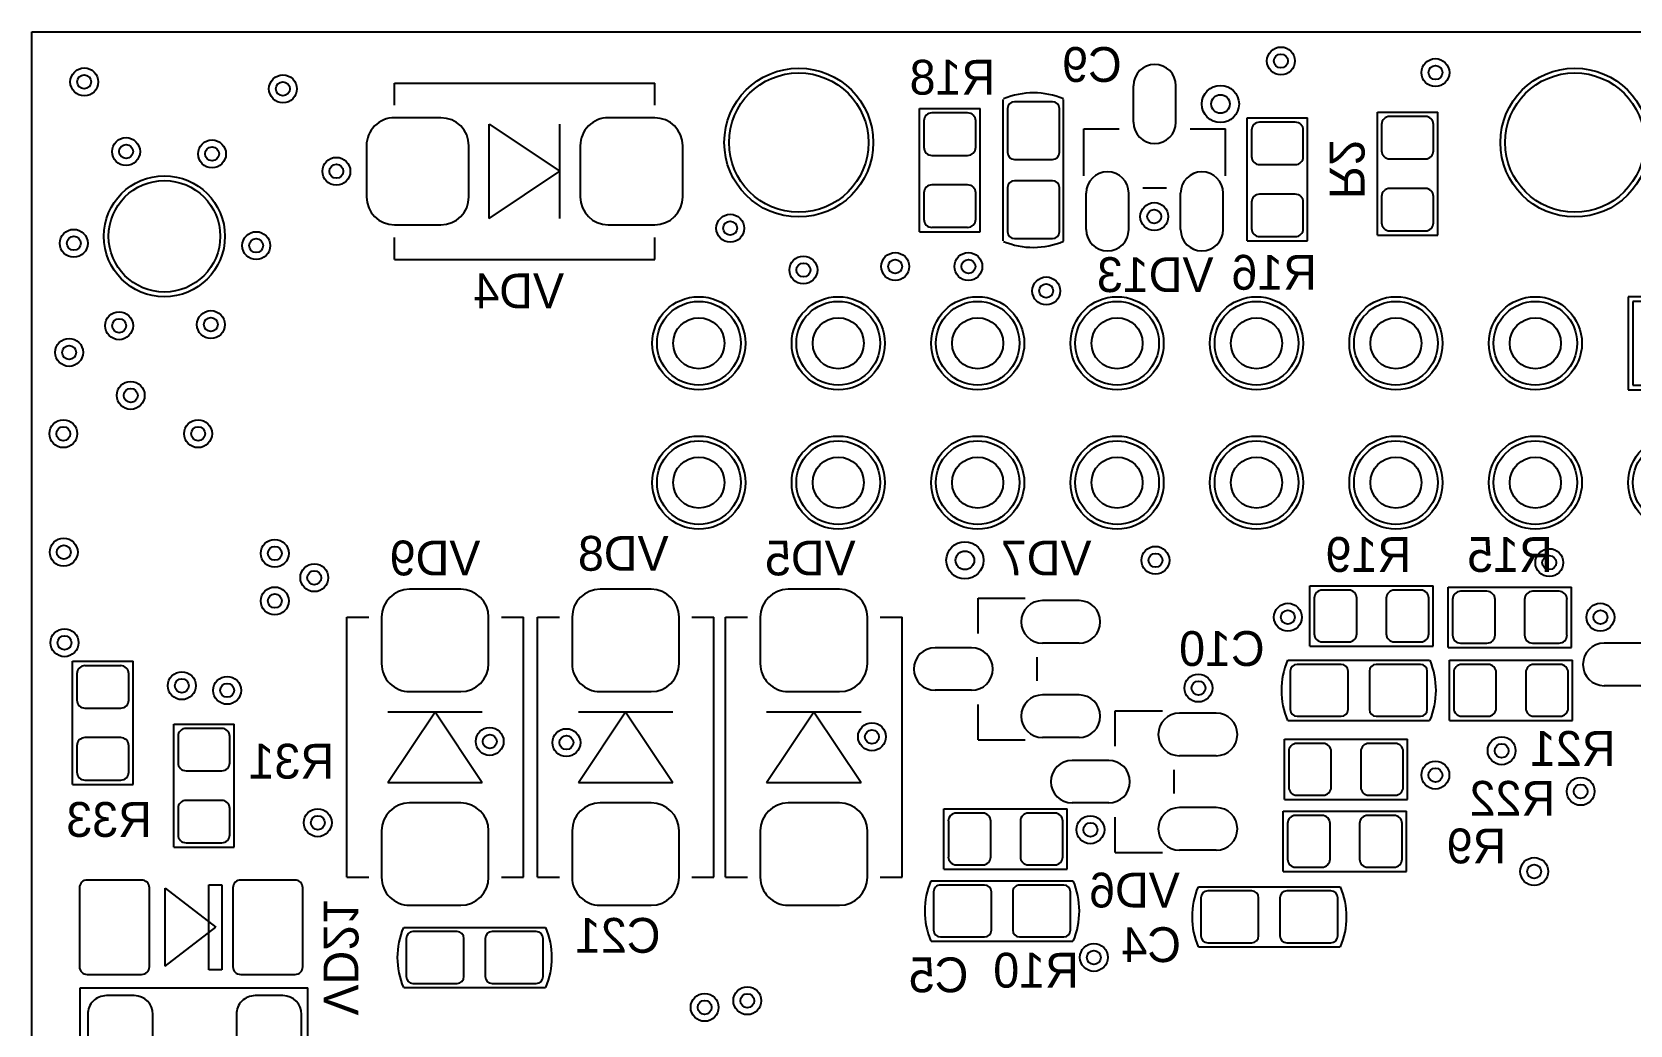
# Model space of a CAD drawing. Header units: millimetres. Extents: x 50.8 to 111.8, y 76.2 to 119.2.
# Drawn here: x 50.8 to 85.19, y 97.82 to 119.2 of the extents above; entities that cross this region are included whole.
import ezdxf

# ---------------------------------------------------------------- set-up
doc = ezdxf.new("R2010")
doc.units = ezdxf.units.MM
for name, color, linetype in [('BottomOverlay', 54, 'Continuous'), ('BottomSolder', 6, 'Continuous'), ('KeepOutLayer', 6, 'Continuous'), ('MultiLayer', 9, 'Continuous')]:
    doc.layers.add(name, color=color, linetype=linetype)

# ---------------------------------------------------------------- blocks, each defined once
blk = doc.blocks.new('CC0603_3M_B_6')
at = {"layer": 'BottomOverlay'}
for p, q in [((-1.524, 0.648), (1.524, 0.648)), ((-1.526, -0.65), (1.524, -0.65))]:
    blk.add_line(p, q, dxfattribs=at)
for centre, start, end in [((0.013, 0), 157.3, 202.8), ((-0.013, 0), 337.2, 22.7)]:
    blk.add_arc(centre, 1.676, start, end, dxfattribs=at)
at = {"layer": 'BottomSolder'}
for p, q in [((-1.473, 0.411), (-1.473, -0.411)), ((-0.376, 0.559), (-1.326, 0.559)), ((-0.229, -0.411), (-0.229, 0.411)), ((0.229, 0.411), (0.229, -0.411)), ((1.326, 0.559), (0.376, 0.559)), ((1.473, -0.411), (1.473, 0.411)), ((-1.326, -0.559), (-0.376, -0.559)), ((0.376, -0.559), (1.326, -0.559))]:
    blk.add_line(p, q, dxfattribs=at)
for centre in [(-0.851, 0), (0.851, 0)]:
    blk.add_circle(centre, 0, dxfattribs=at)
for centre, start, end in [((-1.326, 0.411), 90, 180), ((-0.376, 0.411), 0, 90), ((0.376, 0.411), 90, 180), ((1.326, 0.411), 0, 90), ((-1.326, -0.411), 180, 270), ((-0.376, -0.411), 270, 0), ((0.376, -0.411), 180, 270), ((1.326, -0.411), 270, 0)]:
    blk.add_arc(centre, 0.147, start, end, dxfattribs=at)
blk = doc.blocks.new('CC0603_3M_B_7')
at = {"layer": 'BottomOverlay'}
for p, q in [((1.524, 0.648), (-1.524, 0.648)), ((1.524, -0.65), (-1.526, -0.65))]:
    blk.add_line(p, q, dxfattribs=at)
for centre, start, end in [((0.013, 0), 157.3, 202.8), ((-0.013, 0), 337.2, 22.7)]:
    blk.add_arc(centre, 1.676, start, end, dxfattribs=at)
at = {"layer": 'BottomSolder'}
for p, q in [((-1.473, 0.411), (-1.473, -0.411)), ((-0.376, 0.559), (-1.326, 0.559)), ((-0.229, -0.411), (-0.229, 0.411)), ((0.229, 0.411), (0.229, -0.411)), ((1.326, 0.559), (0.376, 0.559)), ((1.473, -0.411), (1.473, 0.411)), ((-1.326, -0.559), (-0.376, -0.559)), ((0.376, -0.559), (1.326, -0.559))]:
    blk.add_line(p, q, dxfattribs=at)
for centre in [(-0.851, 0), (0.851, 0)]:
    blk.add_circle(centre, 0, dxfattribs=at)
for centre, start, end in [((-1.326, 0.411), 90, 180), ((-0.376, 0.411), 0, 90), ((0.376, 0.411), 90, 180), ((1.326, 0.411), 0, 90), ((-1.326, -0.411), 180, 270), ((-0.376, -0.411), 270, 0), ((0.376, -0.411), 180, 270), ((1.326, -0.411), 270, 0)]:
    blk.add_arc(centre, 0.147, start, end, dxfattribs=at)
blk = doc.blocks.new('CC0603_3M_B_11')
at = {"layer": 'BottomOverlay'}
for p, q in [((-1.524, 0.648), (1.524, 0.648)), ((-1.526, -0.65), (1.524, -0.65))]:
    blk.add_line(p, q, dxfattribs=at)
for centre, start, end in [((0.013, 0), 157.3, 202.8), ((-0.013, 0), 337.2, 22.7)]:
    blk.add_arc(centre, 1.676, start, end, dxfattribs=at)
at = {"layer": 'BottomSolder'}
for p, q in [((-1.473, 0.411), (-1.473, -0.411)), ((-0.376, 0.559), (-1.326, 0.559)), ((-0.229, -0.411), (-0.229, 0.411)), ((0.229, 0.411), (0.229, -0.411)), ((1.326, 0.559), (0.376, 0.559)), ((1.473, -0.411), (1.473, 0.411)), ((-1.326, -0.559), (-0.376, -0.559)), ((0.376, -0.559), (1.326, -0.559))]:
    blk.add_line(p, q, dxfattribs=at)
for centre in [(-0.851, 0), (0.851, 0)]:
    blk.add_circle(centre, 0, dxfattribs=at)
for centre, start, end in [((-1.326, 0.411), 90, 180), ((-0.376, 0.411), 0, 90), ((0.376, 0.411), 90, 180), ((1.326, 0.411), 0, 90), ((-1.326, -0.411), 180, 270), ((-0.376, -0.411), 270, 0), ((0.376, -0.411), 180, 270), ((1.326, -0.411), 270, 0)]:
    blk.add_arc(centre, 0.147, start, end, dxfattribs=at)
blk = doc.blocks.new('CC0603_3M_B_22')
at = {"layer": 'BottomOverlay'}
for p, q in [((-1.524, 0.648), (1.524, 0.648)), ((-1.526, -0.65), (1.524, -0.65))]:
    blk.add_line(p, q, dxfattribs=at)
for centre, start, end in [((0.013, 0), 157.3, 202.8), ((-0.013, 0), 337.2, 22.7)]:
    blk.add_arc(centre, 1.676, start, end, dxfattribs=at)
at = {"layer": 'BottomSolder'}
for p, q in [((-1.473, 0.411), (-1.473, -0.411)), ((-0.376, 0.559), (-1.326, 0.559)), ((-0.229, -0.411), (-0.229, 0.411)), ((0.229, 0.411), (0.229, -0.411)), ((1.326, 0.559), (0.376, 0.559)), ((1.473, -0.411), (1.473, 0.411)), ((-1.326, -0.559), (-0.376, -0.559)), ((0.376, -0.559), (1.326, -0.559))]:
    blk.add_line(p, q, dxfattribs=at)
for centre in [(-0.851, 0), (0.851, 0)]:
    blk.add_circle(centre, 0, dxfattribs=at)
for centre, start, end in [((-1.326, 0.411), 90, 180), ((-0.376, 0.411), 0, 90), ((0.376, 0.411), 90, 180), ((1.326, 0.411), 0, 90), ((-1.326, -0.411), 180, 270), ((-0.376, -0.411), 270, 0), ((0.376, -0.411), 180, 270), ((1.326, -0.411), 270, 0)]:
    blk.add_arc(centre, 0.147, start, end, dxfattribs=at)
blk = doc.blocks.new('RC0603_3M_B_48')
at = {"layer": 'BottomOverlay'}
for p, q in [((-1.325, 0.65), (1.325, 0.65)), ((-1.325, 0.65), (-1.325, -0.65)), ((1.325, 0.65), (1.325, -0.65)), ((-1.325, -0.65), (1.325, -0.65))]:
    blk.add_line(p, q, dxfattribs=at)
at = {"layer": 'BottomSolder'}
for p, q in [((-1.231, 0.384), (-1.231, -0.384)), ((-0.491, 0.557), (-1.059, 0.557)), ((-0.318, -0.384), (-0.318, 0.384)), ((0.318, 0.384), (0.318, -0.384)), ((1.059, 0.557), (0.491, 0.557)), ((1.231, -0.384), (1.231, 0.384)), ((-1.059, -0.557), (-0.491, -0.557)), ((0.491, -0.557), (1.059, -0.557))]:
    blk.add_line(p, q, dxfattribs=at)
for centre in [(-0.775, 0), (0.775, 0)]:
    blk.add_circle(centre, 0, dxfattribs=at)
for centre, start, end in [((-1.059, 0.384), 90, 180), ((-0.491, 0.384), 0, 90), ((0.491, 0.384), 90, 180), ((1.059, 0.384), 0, 90), ((-1.059, -0.384), 180, 270), ((-0.491, -0.384), 270, 0), ((0.491, -0.384), 180, 270), ((1.059, -0.384), 270, 0)]:
    blk.add_arc(centre, 0.173, start, end, dxfattribs=at)
blk = doc.blocks.new('RC0603_3M_B_55')
at = {"layer": 'BottomOverlay'}
for p, q in [((-1.325, 0.65), (1.325, 0.65)), ((-1.325, -0.65), (-1.325, 0.65)), ((1.325, -0.65), (1.325, 0.65)), ((-1.325, -0.65), (1.325, -0.65))]:
    blk.add_line(p, q, dxfattribs=at)
at = {"layer": 'BottomSolder'}
for p, q in [((-1.231, 0.384), (-1.231, -0.384)), ((-0.491, 0.557), (-1.059, 0.557)), ((-0.318, -0.384), (-0.318, 0.384)), ((0.318, 0.384), (0.318, -0.384)), ((1.059, 0.557), (0.491, 0.557)), ((1.231, -0.384), (1.231, 0.384)), ((-1.059, -0.557), (-0.491, -0.557)), ((0.491, -0.557), (1.059, -0.557))]:
    blk.add_line(p, q, dxfattribs=at)
for centre in [(-0.775, 0), (0.775, 0)]:
    blk.add_circle(centre, 0, dxfattribs=at)
for centre, start, end in [((-1.059, 0.384), 90, 180), ((-0.491, 0.384), 0, 90), ((0.491, 0.384), 90, 180), ((1.059, 0.384), 0, 90), ((-1.059, -0.384), 180, 270), ((-0.491, -0.384), 270, 0), ((0.491, -0.384), 180, 270), ((1.059, -0.384), 270, 0)]:
    blk.add_arc(centre, 0.173, start, end, dxfattribs=at)
blk = doc.blocks.new('RC0603_3M_B_56')
at = {"layer": 'BottomOverlay'}
for p, q in [((-1.325, 0.65), (1.325, 0.65)), ((-1.325, -0.65), (-1.325, 0.65)), ((1.325, -0.65), (1.325, 0.65)), ((-1.325, -0.65), (1.325, -0.65))]:
    blk.add_line(p, q, dxfattribs=at)
at = {"layer": 'BottomSolder'}
for p, q in [((-1.231, 0.384), (-1.231, -0.384)), ((-0.491, 0.557), (-1.059, 0.557)), ((-0.318, -0.384), (-0.318, 0.384)), ((0.318, 0.384), (0.318, -0.384)), ((1.059, 0.557), (0.491, 0.557)), ((1.231, -0.384), (1.231, 0.384)), ((-1.059, -0.557), (-0.491, -0.557)), ((0.491, -0.557), (1.059, -0.557))]:
    blk.add_line(p, q, dxfattribs=at)
for centre in [(-0.775, 0), (0.775, 0)]:
    blk.add_circle(centre, 0, dxfattribs=at)
for centre, start, end in [((-1.059, 0.384), 90, 180), ((-0.491, 0.384), 0, 90), ((0.491, 0.384), 90, 180), ((1.059, 0.384), 0, 90), ((-1.059, -0.384), 180, 270), ((-0.491, -0.384), 270, 0), ((0.491, -0.384), 180, 270), ((1.059, -0.384), 270, 0)]:
    blk.add_arc(centre, 0.173, start, end, dxfattribs=at)
blk = doc.blocks.new('RC0603_3M_B_61')
at = {"layer": 'BottomOverlay'}
for p, q in [((1.325, 0.65), (-1.325, 0.65)), ((-1.325, 0.65), (-1.325, -0.65)), ((1.325, 0.65), (1.325, -0.65)), ((1.325, -0.65), (-1.325, -0.65))]:
    blk.add_line(p, q, dxfattribs=at)
at = {"layer": 'BottomSolder'}
for p, q in [((-1.231, 0.384), (-1.231, -0.384)), ((-0.491, 0.557), (-1.059, 0.557)), ((-0.318, -0.384), (-0.318, 0.384)), ((0.318, 0.384), (0.318, -0.384)), ((1.059, 0.557), (0.491, 0.557)), ((1.231, -0.384), (1.231, 0.384)), ((-1.059, -0.557), (-0.491, -0.557)), ((0.491, -0.557), (1.059, -0.557))]:
    blk.add_line(p, q, dxfattribs=at)
for centre in [(-0.775, 0), (0.775, 0)]:
    blk.add_circle(centre, 0, dxfattribs=at)
for centre, start, end in [((-1.059, 0.384), 90, 180), ((-0.491, 0.384), 0, 90), ((0.491, 0.384), 90, 180), ((1.059, 0.384), 0, 90), ((-1.059, -0.384), 180, 270), ((-0.491, -0.384), 270, 0), ((0.491, -0.384), 180, 270), ((1.059, -0.384), 270, 0)]:
    blk.add_arc(centre, 0.173, start, end, dxfattribs=at)
blk = doc.blocks.new('RC0603_3M_B_62')
at = {"layer": 'BottomOverlay'}
for p, q in [((1.325, 0.65), (-1.325, 0.65)), ((-1.325, -0.65), (-1.325, 0.65)), ((1.325, -0.65), (1.325, 0.65)), ((1.325, -0.65), (-1.325, -0.65))]:
    blk.add_line(p, q, dxfattribs=at)
at = {"layer": 'BottomSolder'}
for p, q in [((-1.231, 0.384), (-1.231, -0.384)), ((-0.491, 0.557), (-1.059, 0.557)), ((-0.318, -0.384), (-0.318, 0.384)), ((0.318, 0.384), (0.318, -0.384)), ((1.059, 0.557), (0.491, 0.557)), ((1.231, -0.384), (1.231, 0.384)), ((-1.059, -0.557), (-0.491, -0.557)), ((0.491, -0.557), (1.059, -0.557))]:
    blk.add_line(p, q, dxfattribs=at)
for centre in [(-0.775, 0), (0.775, 0)]:
    blk.add_circle(centre, 0, dxfattribs=at)
for centre, start, end in [((-1.059, 0.384), 90, 180), ((-0.491, 0.384), 0, 90), ((0.491, 0.384), 90, 180), ((1.059, 0.384), 0, 90), ((-1.059, -0.384), 180, 270), ((-0.491, -0.384), 270, 0), ((0.491, -0.384), 180, 270), ((1.059, -0.384), 270, 0)]:
    blk.add_arc(centre, 0.173, start, end, dxfattribs=at)
blk = doc.blocks.new('RC0603_3M_B_64')
at = {"layer": 'BottomOverlay'}
for p, q in [((1.325, 0.65), (-1.325, 0.65)), ((-1.325, -0.65), (-1.325, 0.65)), ((1.325, -0.65), (1.325, 0.65)), ((1.325, -0.65), (-1.325, -0.65))]:
    blk.add_line(p, q, dxfattribs=at)
at = {"layer": 'BottomSolder'}
for p, q in [((-1.231, 0.384), (-1.231, -0.384)), ((-0.491, 0.557), (-1.059, 0.557)), ((-0.318, -0.384), (-0.318, 0.384)), ((0.318, 0.384), (0.318, -0.384)), ((1.059, 0.557), (0.491, 0.557)), ((1.231, -0.384), (1.231, 0.384)), ((-1.059, -0.557), (-0.491, -0.557)), ((0.491, -0.557), (1.059, -0.557))]:
    blk.add_line(p, q, dxfattribs=at)
for centre in [(-0.775, 0), (0.775, 0)]:
    blk.add_circle(centre, 0, dxfattribs=at)
for centre, start, end in [((-1.059, 0.384), 90, 180), ((-0.491, 0.384), 0, 90), ((0.491, 0.384), 90, 180), ((1.059, 0.384), 0, 90), ((-1.059, -0.384), 180, 270), ((-0.491, -0.384), 270, 0), ((0.491, -0.384), 180, 270), ((1.059, -0.384), 270, 0)]:
    blk.add_arc(centre, 0.173, start, end, dxfattribs=at)
blk = doc.blocks.new('RC0603_3M_B_65')
at = {"layer": 'BottomOverlay'}
for p, q in [((1.325, 0.65), (-1.325, 0.65)), ((-1.325, 0.65), (-1.325, -0.65)), ((1.325, 0.65), (1.325, -0.65)), ((1.325, -0.65), (-1.325, -0.65))]:
    blk.add_line(p, q, dxfattribs=at)
at = {"layer": 'BottomSolder'}
for p, q in [((-1.231, 0.384), (-1.231, -0.384)), ((-0.491, 0.557), (-1.059, 0.557)), ((-0.318, -0.384), (-0.318, 0.384)), ((0.318, 0.384), (0.318, -0.384)), ((1.059, 0.557), (0.491, 0.557)), ((1.231, -0.384), (1.231, 0.384)), ((-1.059, -0.557), (-0.491, -0.557)), ((0.491, -0.557), (1.059, -0.557))]:
    blk.add_line(p, q, dxfattribs=at)
for centre in [(-0.775, 0), (0.775, 0)]:
    blk.add_circle(centre, 0, dxfattribs=at)
for centre, start, end in [((-1.059, 0.384), 90, 180), ((-0.491, 0.384), 0, 90), ((0.491, 0.384), 90, 180), ((1.059, 0.384), 0, 90), ((-1.059, -0.384), 180, 270), ((-0.491, -0.384), 270, 0), ((0.491, -0.384), 180, 270), ((1.059, -0.384), 270, 0)]:
    blk.add_arc(centre, 0.173, start, end, dxfattribs=at)
blk = doc.blocks.new('RC0603_3M_B_67')
at = {"layer": 'BottomOverlay'}
for p, q in [((-1.325, 0.65), (1.325, 0.65)), ((-1.325, -0.65), (-1.325, 0.65)), ((1.325, -0.65), (1.325, 0.65)), ((-1.325, -0.65), (1.325, -0.65))]:
    blk.add_line(p, q, dxfattribs=at)
at = {"layer": 'BottomSolder'}
for p, q in [((-1.231, 0.384), (-1.231, -0.384)), ((-0.491, 0.557), (-1.059, 0.557)), ((-0.318, -0.384), (-0.318, 0.384)), ((0.318, 0.384), (0.318, -0.384)), ((1.059, 0.557), (0.491, 0.557)), ((1.231, -0.384), (1.231, 0.384)), ((-1.059, -0.557), (-0.491, -0.557)), ((0.491, -0.557), (1.059, -0.557))]:
    blk.add_line(p, q, dxfattribs=at)
for centre in [(-0.775, 0), (0.775, 0)]:
    blk.add_circle(centre, 0, dxfattribs=at)
for centre, start, end in [((-1.059, 0.384), 90, 180), ((-0.491, 0.384), 0, 90), ((0.491, 0.384), 90, 180), ((1.059, 0.384), 0, 90), ((-1.059, -0.384), 180, 270), ((-0.491, -0.384), 270, 0), ((0.491, -0.384), 180, 270), ((1.059, -0.384), 270, 0)]:
    blk.add_arc(centre, 0.173, start, end, dxfattribs=at)
blk = doc.blocks.new('RC0603_3M_B_68')
at = {"layer": 'BottomOverlay'}
for p, q in [((1.325, 0.65), (-1.325, 0.65)), ((-1.325, 0.65), (-1.325, -0.65)), ((1.325, 0.65), (1.325, -0.65)), ((1.325, -0.65), (-1.325, -0.65))]:
    blk.add_line(p, q, dxfattribs=at)
at = {"layer": 'BottomSolder'}
for p, q in [((-1.231, 0.384), (-1.231, -0.384)), ((-0.491, 0.557), (-1.059, 0.557)), ((-0.318, -0.384), (-0.318, 0.384)), ((0.318, 0.384), (0.318, -0.384)), ((1.059, 0.557), (0.491, 0.557)), ((1.231, -0.384), (1.231, 0.384)), ((-1.059, -0.557), (-0.491, -0.557)), ((0.491, -0.557), (1.059, -0.557))]:
    blk.add_line(p, q, dxfattribs=at)
for centre in [(-0.775, 0), (0.775, 0)]:
    blk.add_circle(centre, 0, dxfattribs=at)
for centre, start, end in [((-1.059, 0.384), 90, 180), ((-0.491, 0.384), 0, 90), ((0.491, 0.384), 90, 180), ((1.059, 0.384), 0, 90), ((-1.059, -0.384), 180, 270), ((-0.491, -0.384), 270, 0), ((0.491, -0.384), 180, 270), ((1.059, -0.384), 270, 0)]:
    blk.add_arc(centre, 0.173, start, end, dxfattribs=at)
blk = doc.blocks.new('RC0603_3M_B_73')
at = {"layer": 'BottomOverlay'}
for p, q in [((1.325, 0.65), (-1.325, 0.65)), ((-1.325, -0.65), (-1.325, 0.65)), ((1.325, -0.65), (1.325, 0.65)), ((1.325, -0.65), (-1.325, -0.65))]:
    blk.add_line(p, q, dxfattribs=at)
at = {"layer": 'BottomSolder'}
for p, q in [((-1.231, 0.384), (-1.231, -0.384)), ((-0.491, 0.557), (-1.059, 0.557)), ((-0.318, -0.384), (-0.318, 0.384)), ((0.318, 0.384), (0.318, -0.384)), ((1.059, 0.557), (0.491, 0.557)), ((1.231, -0.384), (1.231, 0.384)), ((-1.059, -0.557), (-0.491, -0.557)), ((0.491, -0.557), (1.059, -0.557))]:
    blk.add_line(p, q, dxfattribs=at)
for centre in [(-0.775, 0), (0.775, 0)]:
    blk.add_circle(centre, 0, dxfattribs=at)
for centre, start, end in [((-1.059, 0.384), 90, 180), ((-0.491, 0.384), 0, 90), ((0.491, 0.384), 90, 180), ((1.059, 0.384), 0, 90), ((-1.059, -0.384), 180, 270), ((-0.491, -0.384), 270, 0), ((0.491, -0.384), 180, 270), ((1.059, -0.384), 270, 0)]:
    blk.add_arc(centre, 0.173, start, end, dxfattribs=at)
blk = doc.blocks.new('RC0603_3M_B_75')
at = {"layer": 'BottomOverlay'}
for p, q in [((1.325, 0.65), (-1.325, 0.65)), ((-1.325, -0.65), (-1.325, 0.65)), ((1.325, -0.65), (1.325, 0.65)), ((1.325, -0.65), (-1.325, -0.65))]:
    blk.add_line(p, q, dxfattribs=at)
at = {"layer": 'BottomSolder'}
for p, q in [((-1.231, 0.384), (-1.231, -0.384)), ((-0.491, 0.557), (-1.059, 0.557)), ((-0.318, -0.384), (-0.318, 0.384)), ((0.318, 0.384), (0.318, -0.384)), ((1.059, 0.557), (0.491, 0.557)), ((1.231, -0.384), (1.231, 0.384)), ((-1.059, -0.557), (-0.491, -0.557)), ((0.491, -0.557), (1.059, -0.557))]:
    blk.add_line(p, q, dxfattribs=at)
for centre in [(-0.775, 0), (0.775, 0)]:
    blk.add_circle(centre, 0, dxfattribs=at)
for centre, start, end in [((-1.059, 0.384), 90, 180), ((-0.491, 0.384), 0, 90), ((0.491, 0.384), 90, 180), ((1.059, 0.384), 0, 90), ((-1.059, -0.384), 180, 270), ((-0.491, -0.384), 270, 0), ((0.491, -0.384), 180, 270), ((1.059, -0.384), 270, 0)]:
    blk.add_arc(centre, 0.173, start, end, dxfattribs=at)
blk = doc.blocks.new('RC1206_2M_B_76')
at = {"layer": 'BottomOverlay'}
for p, q in [((-0.838, 1.219), (-0.838, -1.219)), ((4.064, 1.219), (-0.838, 1.219)), ((4.064, 1.219), (4.064, -1.219)), ((4.064, -1.219), (-0.838, -1.219))]:
    blk.add_line(p, q, dxfattribs=at)
at = {"layer": 'BottomSolder'}
for p, q in [((0.3, 1.052), (-0.3, 1.052)), ((3.5, 1.052), (2.9, 1.052)), ((-0.702, 0.65), (-0.702, -0.65)), ((0.702, -0.65), (0.702, 0.65)), ((2.499, 0.65), (2.499, -0.65)), ((3.902, -0.65), (3.902, 0.65)), ((-0.3, -1.052), (0.3, -1.052)), ((2.9, -1.052), (3.5, -1.052))]:
    blk.add_line(p, q, dxfattribs=at)
for centre in [(0, 0), (3.2, 0)]:
    blk.add_circle(centre, 0, dxfattribs=at)
for centre, start, end in [((-0.3, 0.65), 90, 180), ((0.3, 0.65), 0, 90), ((2.9, 0.65), 90, 180), ((3.5, 0.65), 0, 90), ((-0.3, -0.65), 180, 270), ((0.3, -0.65), 270, 0), ((2.9, -0.65), 180, 270), ((3.5, -0.65), 270, 0)]:
    blk.add_arc(centre, 0.402, start, end, dxfattribs=at)
blk = doc.blocks.new('SMB_B_91')
at = {"layer": 'BottomOverlay'}
for p, q in [((2.8, 1.9), (-2.8, 1.9)), ((-2.8, 1.9), (-2.8, 1.425)), ((2.8, 1.9), (2.8, 1.425)), ((0.762, 1.016), (-0.762, 0)), ((-0.762, 1.016), (-0.762, -1.016)), ((0.762, 1.016), (0.762, -1.016)), ((0.762, -1.016), (-0.762, 0)), ((-2.8, -1.425), (-2.8, -1.9)), ((2.8, -1.425), (2.8, -1.9)), ((2.8, -1.9), (-2.8, -1.9))]:
    blk.add_line(p, q, dxfattribs=at)
at = {"layer": 'BottomSolder'}
for p, q in [((-1.8, 1.152), (-2.8, 1.152)), ((2.8, 1.152), (1.8, 1.152)), ((-3.402, 0.55), (-3.402, -0.55)), ((-1.198, -0.55), (-1.198, 0.55)), ((1.198, 0.55), (1.198, -0.55)), ((3.402, -0.55), (3.402, 0.55)), ((-2.8, -1.152), (-1.8, -1.152)), ((1.8, -1.152), (2.8, -1.152))]:
    blk.add_line(p, q, dxfattribs=at)
for centre in [(-2.3, 0), (2.3, 0)]:
    blk.add_circle(centre, 0, dxfattribs=at)
for centre, start, end in [((-2.8, 0.55), 90, 180), ((-1.8, 0.55), 0, 90), ((1.8, 0.55), 90, 180), ((2.8, 0.55), 0, 90), ((-2.8, -0.55), 180, 270), ((-1.8, -0.55), 270, 0), ((1.8, -0.55), 180, 270), ((2.8, -0.55), 270, 0)]:
    blk.add_arc(centre, 0.602, start, end, dxfattribs=at)
blk = doc.blocks.new('SMB_B_92')
at = {"layer": 'BottomOverlay'}
for p, q in [((2.8, 1.9), (-2.8, 1.9)), ((-2.8, 1.425), (-2.8, 1.9)), ((2.8, 1.425), (2.8, 1.9)), ((-0.762, 0), (0.762, 1.016)), ((-0.762, -1.016), (-0.762, 1.016)), ((0.762, -1.016), (0.762, 1.016)), ((0.762, -1.016), (-0.762, 0)), ((-2.8, -1.9), (-2.8, -1.425)), ((2.8, -1.9), (2.8, -1.425)), ((2.8, -1.9), (-2.8, -1.9))]:
    blk.add_line(p, q, dxfattribs=at)
at = {"layer": 'BottomSolder'}
for p, q in [((-1.8, 1.152), (-2.8, 1.152)), ((2.8, 1.152), (1.8, 1.152)), ((-3.402, 0.55), (-3.402, -0.55)), ((-1.198, -0.55), (-1.198, 0.55)), ((1.198, 0.55), (1.198, -0.55)), ((3.402, -0.55), (3.402, 0.55)), ((-2.8, -1.152), (-1.8, -1.152)), ((1.8, -1.152), (2.8, -1.152))]:
    blk.add_line(p, q, dxfattribs=at)
for centre in [(-2.3, 0), (2.3, 0)]:
    blk.add_circle(centre, 0, dxfattribs=at)
for centre, start, end in [((-2.8, 0.55), 90, 180), ((-1.8, 0.55), 0, 90), ((1.8, 0.55), 90, 180), ((2.8, 0.55), 0, 90), ((-2.8, -0.55), 180, 270), ((-1.8, -0.55), 270, 0), ((1.8, -0.55), 180, 270), ((2.8, -0.55), 270, 0)]:
    blk.add_arc(centre, 0.602, start, end, dxfattribs=at)
blk = doc.blocks.new('SOT_23_123__B_93')
at = {"layer": 'BottomOverlay'}
for p, q in [((-1.791, 0.508), (-0.775, 0.508)), ((-1.791, -0.254), (-1.791, 0.508)), ((-0.521, -1.27), (-0.521, -0.762)), ((-1.791, -2.54), (-1.791, -1.778)), ((-1.791, -2.54), (-0.775, -2.54))]:
    blk.add_line(p, q, dxfattribs=at)
at = {"layer": 'BottomSolder'}
for p, q in [((0.381, 0.458), (-0.406, 0.458)), ((-1.931, -0.558), (-2.718, -0.558)), ((0.381, -0.458), (-0.406, -0.458)), ((-1.931, -1.474), (-2.718, -1.474)), ((0.381, -1.574), (-0.406, -1.574)), ((0.381, -2.49), (-0.406, -2.49))]:
    blk.add_line(p, q, dxfattribs=at)
for centre in [(-0.013, 0), (-2.324, -1.016), (-0.013, -2.032)]:
    blk.add_circle(centre, 0, dxfattribs=at)
for centre, start, end in [((-0.406, 0), 90, 270), ((0.381, 0), 270, 90), ((-2.718, -1.016), 90, 270), ((-1.931, -1.016), 270, 90), ((-0.406, -2.032), 90, 270), ((0.381, -2.032), 270, 90)]:
    blk.add_arc(centre, 0.458, start, end, dxfattribs=at)
blk = doc.blocks.new('SOT_23_123__B_94')
at = {"layer": 'BottomOverlay'}
for p, q in [((-1.791, 0.508), (-0.775, 0.508)), ((-1.791, -0.254), (-1.791, 0.508)), ((-0.521, -1.27), (-0.521, -0.762)), ((-1.791, -2.54), (-1.791, -1.778)), ((-1.791, -2.54), (-0.775, -2.54))]:
    blk.add_line(p, q, dxfattribs=at)
at = {"layer": 'BottomSolder'}
for p, q in [((0.381, 0.458), (-0.406, 0.458)), ((-1.931, -0.558), (-2.718, -0.558)), ((0.381, -0.458), (-0.406, -0.458)), ((-1.931, -1.474), (-2.718, -1.474)), ((0.381, -1.574), (-0.406, -1.574)), ((0.381, -2.49), (-0.406, -2.49))]:
    blk.add_line(p, q, dxfattribs=at)
for centre in [(-0.013, 0), (-2.324, -1.016), (-0.013, -2.032)]:
    blk.add_circle(centre, 0, dxfattribs=at)
for centre, start, end in [((-0.406, 0), 90, 270), ((0.381, 0), 270, 90), ((-2.718, -1.016), 90, 270), ((-1.931, -1.016), 270, 90), ((-0.406, -2.032), 90, 270), ((0.381, -2.032), 270, 90)]:
    blk.add_arc(centre, 0.458, start, end, dxfattribs=at)
blk = doc.blocks.new('SMB_B_95')
at = {"layer": 'BottomOverlay'}
for p, q in [((2.8, 1.9), (-2.8, 1.9)), ((-2.8, 1.425), (-2.8, 1.9)), ((2.8, 1.425), (2.8, 1.9)), ((-0.762, 0), (0.762, 1.016)), ((-0.762, -1.016), (-0.762, 1.016)), ((0.762, -1.016), (0.762, 1.016)), ((0.762, -1.016), (-0.762, 0)), ((-2.8, -1.9), (-2.8, -1.425)), ((2.8, -1.9), (2.8, -1.425)), ((2.8, -1.9), (-2.8, -1.9))]:
    blk.add_line(p, q, dxfattribs=at)
at = {"layer": 'BottomSolder'}
for p, q in [((-1.8, 1.152), (-2.8, 1.152)), ((2.8, 1.152), (1.8, 1.152)), ((-3.402, 0.55), (-3.402, -0.55)), ((-1.198, -0.55), (-1.198, 0.55)), ((1.198, 0.55), (1.198, -0.55)), ((3.402, -0.55), (3.402, 0.55)), ((-2.8, -1.152), (-1.8, -1.152)), ((1.8, -1.152), (2.8, -1.152))]:
    blk.add_line(p, q, dxfattribs=at)
for centre in [(-2.3, 0), (2.3, 0)]:
    blk.add_circle(centre, 0, dxfattribs=at)
for centre, start, end in [((-2.8, 0.55), 90, 180), ((-1.8, 0.55), 0, 90), ((1.8, 0.55), 90, 180), ((2.8, 0.55), 0, 90), ((-2.8, -0.55), 180, 270), ((-1.8, -0.55), 270, 0), ((1.8, -0.55), 180, 270), ((2.8, -0.55), 270, 0)]:
    blk.add_arc(centre, 0.602, start, end, dxfattribs=at)
blk = doc.blocks.new('SMB_B_96')
at = {"layer": 'BottomOverlay'}
for p, q in [((2.8, 1.9), (-2.8, 1.9)), ((-2.8, 1.425), (-2.8, 1.9)), ((2.8, 1.425), (2.8, 1.9)), ((-0.762, 0), (0.762, 1.016)), ((-0.762, -1.016), (-0.762, 1.016)), ((0.762, -1.016), (0.762, 1.016)), ((0.762, -1.016), (-0.762, 0)), ((-2.8, -1.9), (-2.8, -1.425)), ((2.8, -1.9), (2.8, -1.425)), ((2.8, -1.9), (-2.8, -1.9))]:
    blk.add_line(p, q, dxfattribs=at)
at = {"layer": 'BottomSolder'}
for p, q in [((-1.8, 1.152), (-2.8, 1.152)), ((2.8, 1.152), (1.8, 1.152)), ((-3.402, 0.55), (-3.402, -0.55)), ((-1.198, -0.55), (-1.198, 0.55)), ((1.198, 0.55), (1.198, -0.55)), ((3.402, -0.55), (3.402, 0.55)), ((-2.8, -1.152), (-1.8, -1.152)), ((1.8, -1.152), (2.8, -1.152))]:
    blk.add_line(p, q, dxfattribs=at)
for centre in [(-2.3, 0), (2.3, 0)]:
    blk.add_circle(centre, 0, dxfattribs=at)
for centre, start, end in [((-2.8, 0.55), 90, 180), ((-1.8, 0.55), 0, 90), ((1.8, 0.55), 90, 180), ((2.8, 0.55), 0, 90), ((-2.8, -0.55), 180, 270), ((-1.8, -0.55), 270, 0), ((1.8, -0.55), 180, 270), ((2.8, -0.55), 270, 0)]:
    blk.add_arc(centre, 0.602, start, end, dxfattribs=at)
blk = doc.blocks.new('SOT_23_GSD__B_99')
at = {"layer": 'BottomOverlay'}
for p, q in [((1.27, -0.521), (0.762, -0.521)), ((-0.508, -1.791), (-0.508, -0.775)), ((2.54, -1.791), (2.54, -0.775)), ((0.254, -1.791), (-0.508, -1.791)), ((2.54, -1.791), (1.778, -1.791))]:
    blk.add_line(p, q, dxfattribs=at)
at = {"layer": 'BottomSolder'}
for p, q in [((-0.458, 0.381), (-0.458, -0.406)), ((0.458, 0.381), (0.458, -0.406)), ((1.574, 0.381), (1.574, -0.406)), ((2.49, 0.381), (2.49, -0.406)), ((0.558, -1.931), (0.558, -2.718)), ((1.474, -1.931), (1.474, -2.718))]:
    blk.add_line(p, q, dxfattribs=at)
for centre in [(0, -0.013), (2.032, -0.013), (1.016, -2.324)]:
    blk.add_circle(centre, 0, dxfattribs=at)
for centre, start, end in [((0, 0.381), 0, 180), ((2.032, 0.381), 0, 180), ((0, -0.406), 180, 0), ((2.032, -0.406), 180, 0), ((1.016, -1.931), 0, 180), ((1.016, -2.718), 180, 0)]:
    blk.add_arc(centre, 0.458, start, end, dxfattribs=at)
blk = doc.blocks.new('SOT_23_GSD__B_100')
at = {"layer": 'BottomOverlay'}
for p, q in [((1.27, -0.521), (0.762, -0.521)), ((-0.508, -0.775), (-0.508, -1.791)), ((2.54, -0.775), (2.54, -1.791)), ((0.254, -1.791), (-0.508, -1.791)), ((2.54, -1.791), (1.778, -1.791))]:
    blk.add_line(p, q, dxfattribs=at)
at = {"layer": 'BottomSolder'}
for p, q in [((-0.458, 0.381), (-0.458, -0.406)), ((0.458, 0.381), (0.458, -0.406)), ((1.574, 0.381), (1.574, -0.406)), ((2.49, 0.381), (2.49, -0.406)), ((0.558, -1.931), (0.558, -2.718)), ((1.474, -1.931), (1.474, -2.718))]:
    blk.add_line(p, q, dxfattribs=at)
for centre in [(0, -0.013), (2.032, -0.013), (1.016, -2.324)]:
    blk.add_circle(centre, 0, dxfattribs=at)
for centre, start, end in [((0, 0.381), 0, 180), ((2.032, 0.381), 0, 180), ((0, -0.406), 180, 0), ((2.032, -0.406), 180, 0), ((1.016, -1.931), 0, 180), ((1.016, -2.718), 180, 0)]:
    blk.add_arc(centre, 0.458, start, end, dxfattribs=at)
blk = doc.blocks.new('SOD_80_B_108')
at = {"layer": 'BottomOverlay'}
for p, q in [((-0.66, -0.914), (-0.66, 0.914)), ((-0.66, 0.914), (-0.381, 0.914)), ((0.559, 0.838), (-0.533, 0)), ((-0.381, 0.914), (-0.381, -0.914)), ((0.559, 0.838), (0.559, -0.838)), ((0.559, -0.838), (-0.533, 0)), ((-0.381, -0.914), (-0.66, -0.914))]:
    blk.add_line(p, q, dxfattribs=at)
at = {"layer": 'BottomSolder'}
for p, q in [((-2.403, 0.85), (-2.403, -0.85)), ((-1.066, 1.017), (-2.236, 1.017)), ((-0.899, -0.85), (-0.899, 0.85)), ((0.899, 0.85), (0.899, -0.85)), ((2.236, 1.017), (1.066, 1.017)), ((2.403, -0.85), (2.403, 0.85)), ((-2.236, -1.017), (-1.066, -1.017)), ((1.066, -1.017), (2.236, -1.017))]:
    blk.add_line(p, q, dxfattribs=at)
for centre in [(-1.651, 0), (1.651, 0)]:
    blk.add_circle(centre, 0, dxfattribs=at)
for centre, start, end in [((-2.236, 0.85), 90, 180), ((-1.066, 0.85), 0, 90), ((1.066, 0.85), 90, 180), ((2.236, 0.85), 0, 90), ((-2.236, -0.85), 180, 270), ((-1.066, -0.85), 270, 0), ((1.066, -0.85), 180, 270), ((2.236, -0.85), 270, 0)]:
    blk.add_arc(centre, 0.167, start, end, dxfattribs=at)
blk = doc.blocks.new('CC0603_3M_B_124')
at = {"layer": 'BottomOverlay'}
for p, q in [((-1.524, 0.648), (1.524, 0.648)), ((-1.526, -0.65), (1.524, -0.65))]:
    blk.add_line(p, q, dxfattribs=at)
for centre, start, end in [((0.013, 0), 157.3, 202.8), ((-0.013, 0), 337.2, 22.7)]:
    blk.add_arc(centre, 1.676, start, end, dxfattribs=at)
at = {"layer": 'BottomSolder'}
for p, q in [((-1.473, 0.411), (-1.473, -0.411)), ((-0.376, 0.559), (-1.326, 0.559)), ((-0.229, -0.411), (-0.229, 0.411)), ((0.229, 0.411), (0.229, -0.411)), ((1.326, 0.559), (0.376, 0.559)), ((1.473, -0.411), (1.473, 0.411)), ((-1.326, -0.559), (-0.376, -0.559)), ((0.376, -0.559), (1.326, -0.559))]:
    blk.add_line(p, q, dxfattribs=at)
for centre in [(-0.851, 0), (0.851, 0)]:
    blk.add_circle(centre, 0, dxfattribs=at)
for centre, start, end in [((-1.326, 0.411), 90, 180), ((-0.376, 0.411), 0, 90), ((0.376, 0.411), 90, 180), ((1.326, 0.411), 0, 90), ((-1.326, -0.411), 180, 270), ((-0.376, -0.411), 270, 0), ((0.376, -0.411), 180, 270), ((1.326, -0.411), 270, 0)]:
    blk.add_arc(centre, 0.147, start, end, dxfattribs=at)
blk = doc.blocks.new('MIF2X08PRP_125')
at = {"layer": 'BottomSolder'}
for p, q in [((1.002, 1.002), (-1.002, 1.002)), ((-1.002, 1.002), (-1.002, -1.002)), ((1.002, -1.002), (1.002, 1.002)), ((-1.002, -1.002), (1.002, -1.002))]:
    blk.add_line(p, q, dxfattribs=at)
for centre, radius in [((-3, 21), 1.002), ((0, 21), 1.002), ((-3, 21), 0.55), ((0, 21), 0.55), ((4.32, 18.85), 1.602), ((4.32, 18.85), 1.5), ((-3, 18), 1.002), ((0, 18), 1.002), ((-3, 18), 0.55), ((0, 18), 0.55), ((-3, 15), 1.002), ((0, 15), 1.002), ((-3, 15), 0.55), ((0, 15), 0.55), ((-3, 12), 1.002), ((0, 12), 1.002), ((-3, 12), 0.55), ((0, 12), 0.55), ((-3, 9), 1.002), ((0, 9), 1.002), ((-3, 9), 0.55), ((0, 9), 0.55), ((-3, 6), 1.002), ((0, 6), 1.002), ((-3, 6), 0.55), ((0, 6), 0.55), ((-3, 3), 1.002), ((0, 3), 1.002), ((-3, 3), 0.55), ((0, 3), 0.55), ((4.32, 2.15), 1.602), ((4.32, 2.15), 1.5), ((-3, 0), 1.002), ((-3, 0), 0.55), ((0, 0), 0.55)]:
    blk.add_circle(centre, radius, dxfattribs=at)
at = {"layer": 'MultiLayer'}
for p, q in [((0.9, 0.9), (-0.9, 0.9)), ((-0.9, 0.9), (-0.9, -0.9)), ((0.9, -0.9), (0.9, 0.9)), ((-0.9, -0.9), (0.9, -0.9))]:
    blk.add_line(p, q, dxfattribs=at)
for centre, radius in [((-3, 21), 0.9), ((0, 21), 0.9), ((-3, 21), 0.55), ((0, 21), 0.55), ((4.32, 18.85), 1.5), ((4.32, 18.85), 1.5), ((-3, 18), 0.9), ((0, 18), 0.9), ((-3, 18), 0.55), ((0, 18), 0.55), ((-3, 15), 0.9), ((0, 15), 0.9), ((-3, 15), 0.55), ((0, 15), 0.55), ((-3, 12), 0.9), ((0, 12), 0.9), ((-3, 12), 0.55), ((0, 12), 0.55), ((-3, 9), 0.9), ((0, 9), 0.9), ((-3, 9), 0.55), ((0, 9), 0.55), ((-3, 6), 0.9), ((0, 6), 0.9), ((-3, 6), 0.55), ((0, 6), 0.55), ((-3, 3), 0.9), ((0, 3), 0.9), ((-3, 3), 0.55), ((0, 3), 0.55), ((4.32, 2.15), 1.5), ((4.32, 2.15), 1.5), ((-3, 0), 0.9), ((-3, 0), 0.55), ((0, 0), 0.55)]:
    blk.add_circle(centre, radius, dxfattribs=at)

msp = doc.modelspace()

# ---------------------------------------------------------------- linework, layer by layer
at = {"layer": 'BottomSolder'}
for radius in [1.302, 1.2]:
    msp.add_circle((53.65, 114.8), radius, dxfattribs=at)
at = {"layer": 'KeepOutLayer'}
for p, q in [((50.8, 119.2), (111.8, 119.2)), ((50.8, 76.2), (50.8, 119.2))]:
    msp.add_line(p, q, dxfattribs=at)
at = {"layer": 'MultiLayer'}
for centre, radius in [((77.675, 118.575), 0.3), ((77.675, 118.575), 0.15), ((51.925, 118.125), 0.3), ((81, 118.325), 0.3), ((81, 118.325), 0.15), ((51.925, 118.125), 0.15), ((56.2, 117.975), 0.3), ((56.2, 117.975), 0.15), ((76.374, 117.649), 0.4), ((76.374, 117.649), 0.2), ((52.825, 116.625), 0.3), ((52.825, 116.625), 0.15), ((54.675, 116.575), 0.3), ((54.675, 116.575), 0.15), ((57.35, 116.2), 0.3), ((57.35, 116.2), 0.15), ((53.65, 114.8), 1.2), ((53.65, 114.8), 1.2), ((65.825, 114.975), 0.3), ((74.95, 115.225), 0.3), ((74.95, 115.225), 0.15), ((51.7, 114.65), 0.3), ((55.625, 114.6), 0.3), ((65.825, 114.975), 0.15), ((51.7, 114.65), 0.15), ((55.625, 114.6), 0.15), ((67.4, 114.075), 0.3), ((67.4, 114.075), 0.15), ((69.375, 114.15), 0.3), ((69.375, 114.15), 0.15), ((70.95, 114.15), 0.3), ((70.95, 114.15), 0.15), ((72.625, 113.625), 0.3), ((72.625, 113.625), 0.15), ((52.675, 112.875), 0.3), ((54.65, 112.9), 0.3), ((52.675, 112.875), 0.15), ((54.65, 112.9), 0.15), ((51.6, 112.3), 0.3), ((51.6, 112.3), 0.15), ((52.925, 111.375), 0.3), ((52.925, 111.375), 0.15), ((51.475, 110.55), 0.3), ((54.375, 110.55), 0.3), ((51.475, 110.55), 0.15), ((54.375, 110.55), 0.15), ((51.484, 108), 0.3), ((51.484, 108), 0.15), ((56.025, 107.975), 0.3), ((56.025, 107.975), 0.15), ((70.875, 107.825), 0.4), ((70.875, 107.825), 0.2), ((74.975, 107.825), 0.3), ((83.45, 107.775), 0.3), ((56.875, 107.45), 0.3), ((74.975, 107.825), 0.15), ((83.45, 107.775), 0.15), ((56.875, 107.45), 0.15), ((56.025, 106.95), 0.3), ((56.025, 106.95), 0.15), ((77.825, 106.6), 0.3), ((77.825, 106.6), 0.15), ((84.55, 106.6), 0.3), ((84.55, 106.6), 0.15), ((51.5, 106.05), 0.3), ((51.5, 106.05), 0.15), ((54.025, 105.125), 0.3), ((54.025, 105.125), 0.15), ((55, 105.025), 0.3), ((75.9, 105.075), 0.3), ((55, 105.025), 0.15), ((75.9, 105.075), 0.15), ((60.65, 103.925), 0.3), ((62.3, 103.9), 0.3), ((68.875, 104.025), 0.3), ((60.65, 103.925), 0.15), ((62.3, 103.9), 0.15), ((68.875, 104.025), 0.15), ((82.425, 103.725), 0.3), ((82.425, 103.725), 0.15), ((80.999, 103.201), 0.3), ((80.999, 103.201), 0.15), ((84.125, 102.85), 0.3), ((84.125, 102.85), 0.15), ((56.95, 102.175), 0.3), ((56.95, 102.175), 0.15), ((73.576, 102.024), 0.3), ((73.576, 102.024), 0.15), ((83.125, 101.125), 0.3), ((83.125, 101.125), 0.15), ((73.65, 99.275), 0.3), ((73.65, 99.275), 0.15), ((65.275, 98.2), 0.3), ((65.275, 98.2), 0.15), ((66.193, 98.343), 0.3), ((66.193, 98.343), 0.15)]:
    msp.add_circle(centre, radius, dxfattribs=at)

# ---------------------------------------------------------------- block references
for name, p, rotation in [('MIF2X08PRP_125', (86.15, 112.498), 90), ('SOT_23_GSD__B_100', (75.975, 115.325), 180), ('SMB_B_91', (61.4, 116.2), 180), ('CC0603_3M_B_124', (72.35, 116.225), 90), ('RC0603_3M_B_64', (70.55, 116.225), 270), ('RC0603_3M_B_62', (77.6, 116.025), 270), ('RC0603_3M_B_48', (80.4, 116.15), 90), ('SMB_B_96', (59.475, 103.8), 270), ('SMB_B_95', (63.575, 103.8), 270), ('SMB_B_92', (67.625, 103.8), 270), ('RC0603_3M_B_65', (79.625, 106.625), 180), ('RC0603_3M_B_61', (82.6, 106.6), 180), ('SOT_23_GSD__B_99', (87.35, 106.6), 270), ('RC0603_3M_B_75', (52.325, 104.325), 270), ('RC0603_3M_B_73', (54.5, 102.975), 270), ('RC0603_3M_B_68', (79.075, 103.325), 180), ('SOD_80_B_108', (54.225, 99.925), 180), ('CC0603_3M_B_7', (71.675, 100.275), 180), ('RC1206_2M_B_76', (55.901, 97.4), 180)]:
    msp.add_blockref(name, p, dxfattribs=dict(rotation=rotation))
for name, p in [('SOT_23_123__B_94', (72.95, 106.5)), ('CC0603_3M_B_11', (79.35, 105.025)), ('RC0603_3M_B_67', (82.625, 105.025)), ('SOT_23_123__B_93', (75.9, 104.075)), ('RC0603_3M_B_56', (71.75, 101.825)), ('RC0603_3M_B_55', (79.05, 101.775)), ('CC0603_3M_B_6', (77.425, 100.15)), ('CC0603_3M_B_22', (60.325, 99.275))]:
    msp.add_blockref(name, p)

# ---------------------------------------------------------------- texts
at = {"layer": 'BottomOverlay', "text_generation_flag": 2}
for s, p in [('C9', (74.25, 118.124)), ('R18', (71.525, 117.85)), ('VD13', (76.225, 113.6)), ('R16', (78.45, 113.65)), ('VD4', (62.25, 113.25)), ('VD8', (64.5, 107.6)), ('R19', (80.476, 107.575)), ('R15', (83.525, 107.575)), ('VD9', (60.45, 107.5)), ('VD5', (68.525, 107.5)), ('VD7', (73.6, 107.5)), ('C10', (77.325, 105.55)), ('R31', (57.3, 103.125)), ('R21', (84.875, 103.4)), ('R22', (83.575, 102.325)), ('R33', (53.379, 101.871)), ('R9', (82.525, 101.3)), ('VD6', (75.5, 100.35)), ('C21', (64.325, 99.375)), ('C4', (75.525, 99.175)), ('R10', (73.325, 98.625)), ('C5', (70.95, 98.525))]:
    msp.add_text(s, height=0.75, dxfattribs=at).set_placement(p)
for s, p in [('R2', (78.725, 115.6)), ('VD21', (57.075, 98.025))]:
    msp.add_text(s, height=0.75, rotation=270, dxfattribs=at).set_placement(p)

doc.saveas('drawing.dxf')
